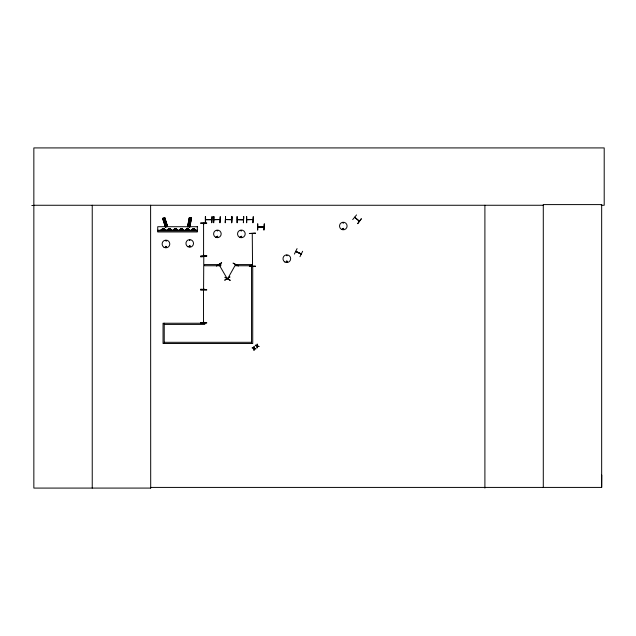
<?xml version="1.0" encoding="UTF-8"?>
<svg xmlns="http://www.w3.org/2000/svg" width="636" height="636" viewBox="0 0 636 636"><rect width="100%" height="100%" fill="white"/><g stroke="black" fill="none" stroke-linecap="round" stroke-linejoin="round"><path stroke-width="0.95" d="M601.227 205.261L604.2 205.261L604.2 147.918L33.851 147.918L33.851 488.082L150.7 488.082L150.621 487.415L601.664 487.415L601.751 475.116M227.616 278.807L235.4 264.902M203.584 223.967L203.584 223.292M203.822 223.308L203.83 223.952L203.56 223.379M203.536 289.229L203.576 288.593M203.52 290.286L203.536 322.667M203.846 322.635L203.814 322.102M166.282 240.909L165.726 240.591L166.171 241.036M166.362 246.927C165.63 245.44 165.455 247.96 166.274 246.999M166.489 246.959C165.145 244.709 165.718 249.066 166.433 246.545M189.393 240.257L190.013 240.09L189.464 240.408M189.194 246.116C190.577 248.358 189.957 243.986 189.218 246.545M216.82 236.576C217.838 238.691 218.156 235.113 216.916 236.457M216.995 236.624C217.695 238.222 217.957 235.344 217.027 236.727M217.727 230.733L217.067 230.82L217.679 230.653M240.782 236.727C242.308 234.764 241.688 238.85 240.837 236.584M240.957 236.727C242.737 236.004 240.313 237.451 241.457 237.077M286.264 261.38C287.281 263.495 287.591 259.925 286.359 261.261M287.226 261.642C286.494 260.156 286.327 262.676 287.146 261.714M343.011 222.95C344.116 221.845 342.804 224.063 343.225 222.576M342.717 228.865C344.243 226.901 343.623 230.987 342.772 228.721M187.517 226.662L189.258 217.679L191.547 218.108L189.806 227.092M187.692 226.694L189.401 217.703M187.779 226.71L189.552 217.735M187.906 226.734L189.647 217.75M188.057 226.766L189.806 217.782M188.208 226.798L189.902 217.806M190.856 217.981L189.17 226.973L191.007 218.005M189.385 227.012L191.166 218.037L189.52 227.036M189.679 227.068L191.388 218.076M354.578 217.345L359.221 221.272M203.83 223.84L203.822 223.419M203.544 288.72L203.822 289.253M252.269 233.65L252.54 265.943M252.269 265.522L252.277 265.991M219.348 264.632L219.237 264.385M165.646 246.633L165.781 247.134M189.377 246.164C191.039 245.361 188.884 247.619 189.631 245.901M294.396 254.082L297.068 248.62M299.969 256.713L302.641 251.26M205.651 219.555L211.732 219.555M213.839 219.555L219.921 219.555M225.573 219.555L231.655 219.555M237.308 219.555L243.326 219.77M246.848 219.555L252.929 219.555L246.911 219.77M257.858 226.829L263.94 227.036L257.922 227.036M230.16 280.261L224.882 277.24L230.137 280.301M238.373 266.023L233.038 263.113L236.107 264.743M189.981 246.514L189.981 245.997M286.598 255.306L286.995 255.823L286.677 255.275M352.71 219.611L356.55 214.896M361.296 218.824L357.655 223.697L361.264 218.8M211.693 219.81L205.651 219.77M225.637 219.555L231.591 219.77M203.576 255.227L203.536 255.799L203.814 255.243M252.516 266.007L252.54 265.522M343.559 229.119C341.802 229.254 344.402 227.752 343.408 229.262M295.82 251.276L301.313 253.875M229.866 277.034L224.675 280.206L229.842 277.002M301.138 254.05L295.724 251.466M354.713 217.186L359.348 221.018M164.827 217.703L164.144 217.917L166.958 226.623M163.086 219.444L165.018 218.816M163.317 220.151L165.249 219.523M163.659 221.209L165.591 220.589M163.961 222.155L165.893 221.527M164.303 223.212L166.234 222.592M219.126 264.759L227.131 278.584M162.442 229.421L164.016 229.23L162.442 229.222M168.516 229.421L170.098 229.23L168.516 229.222M174.598 229.421L176.172 229.23L174.598 229.222M180.68 229.421L182.254 229.23L180.68 229.222M186.753 229.421L188.328 229.23L186.753 229.222M192.835 229.421L194.409 229.23L192.835 229.222M200.642 222.974L206.724 222.966M200.65 223.228L206.724 223.188M255.441 233.197L249.368 233.547M249.368 233.46L255.441 233.166M200.65 256.729L206.724 256.364L200.65 256.745M249.368 266.087L255.449 266.134M249.368 266.397L255.449 266.357M203.576 288.657L203.584 289.205L203.822 288.72M200.65 289.332L206.732 289.587L200.65 289.285M200.65 290.175L206.724 290.096M206.724 322.762L200.65 322.722M200.65 323.032L206.732 322.993M31.8 205.5L33.851 205.492M33.851 205.261L543.287 205.261M205.317 216.622L205.341 222.703M236.974 216.622L236.997 222.703M246.514 216.622L246.537 222.703M213.903 219.77L219.833 219.531M237.371 219.77L243.389 219.833M219.921 222.703L220.255 216.622L220 222.703M252.929 222.703L253.263 216.622L252.969 222.703M257.858 223.896L257.779 229.97M259.202 227.012L262.692 227.012M161.091 229.421L165.288 229.421M167.165 229.421L171.37 229.421M173.246 229.421L177.444 229.421M179.32 229.421L183.526 229.421M185.402 229.421L189.608 229.421M191.476 229.421L195.681 229.421M161.091 229.62L165.288 229.62M167.165 229.62L171.37 229.62M173.246 229.62L177.444 229.62M179.32 229.62L183.526 229.62M185.402 229.62L189.608 229.62M191.476 229.62L195.681 229.62M157.728 230.24L197.319 230.24M157.728 230.86L197.319 230.86M164.231 324.408L204.752 324.408L204.752 323.231L163.047 323.231L163.047 343.488L252.731 343.488L252.731 266.842L251.546 266.842L251.546 343.488M164.231 342.303L251.546 342.303M189.194 218.8L191.182 219.181M189.051 219.531L191.039 219.913M188.836 220.628L190.832 221.01M188.654 221.598L190.641 221.98M188.439 222.687L190.426 223.077M301.082 254.066L295.788 251.57M203.79 256.785L203.584 289.205M241.076 230.9L241.6 230.494L241.155 230.948M164.78 217.719L167.634 226.408M167.483 226.456L164.692 217.743L162.593 218.426L165.416 227.131M164.517 217.798L167.34 226.503M164.398 217.838L167.26 226.527M164.279 217.878L167.125 226.575M163.229 218.228L166.083 226.917M163.142 218.251L165.932 226.965M162.983 218.307L165.781 227.012M162.903 218.331L165.662 227.052M162.744 218.379L165.575 227.084M203.576 322.086L203.584 322.635M601.664 487.415L601.664 204.601L543.287 204.601L543.287 487.415M484.902 205.261L484.902 488.082M257.548 223.896L257.548 229.97M246.768 216.622L246.768 222.703M237.228 216.622L237.228 222.703M231.695 216.622L231.735 222.703M213.76 216.622L213.799 222.703M205.563 216.622L205.563 222.703M203.584 223.355L203.584 255.775M194.449 228.904L194.449 229.922M192.78 228.904L192.78 229.922M188.375 228.904L188.375 229.922M188.328 229.167L188.328 229.683M186.706 228.904L186.706 229.922M182.294 228.904L182.294 229.922M182.254 229.167L182.254 229.683M180.624 228.904L180.624 229.922M176.212 228.904L176.212 229.922M176.172 229.167L176.172 229.683M174.598 229.167L174.598 229.675M174.55 228.904L174.55 229.922M170.138 228.904L170.138 229.922M168.516 229.167L168.516 229.675M168.468 228.904L168.468 229.922M164.231 323.231L164.231 343.488M164.056 228.904L164.056 229.922M162.442 229.167L162.442 229.675M162.395 228.904L162.395 229.922M150.613 205.261L150.7 488.082M92.236 205.261L92.236 488.082M189.099 222.25C189.774 223.928 190.347 220.946 189.099 222.25M164.66 222.274C165.296 223.967 165.932 220.994 164.66 222.274M252.46 347.59L252.071 347.892L253.836 348.56L254.003 350.452L254.217 348.671L256.006 348.91L254.217 348.234L254.05 346.366L253.836 348.123L252.46 347.59M255.585 345.189L255.195 345.483L256.96 346.151L257.127 348.051L257.341 346.262L259.138 346.509L257.341 345.833L257.175 343.965L256.96 345.722L255.585 345.189M221.63 262.779L216.455 265.967L221.622 262.763M206.724 255.815L200.65 256.197L206.724 255.815M212.066 216.622L211.772 222.703L212.066 216.622M213.839 216.622L213.505 222.703L213.823 216.622M225.573 216.622L225.239 222.703L225.573 216.622M231.989 216.622L231.655 222.703L231.989 216.622M243.723 216.622L243.389 222.703L243.723 216.622M264.274 223.896L263.94 229.97L264.274 223.896M197.319 226.718L157.728 226.718L157.728 231.965L197.319 231.965L197.319 226.718M164.231 228.904L162.22 228.904L162.22 229.922L164.231 229.922L164.231 228.904M170.305 228.904L168.302 228.904L168.302 229.922L170.305 229.922L170.305 228.904M176.387 228.904L174.383 228.904L174.383 229.922L176.387 229.922L176.387 228.904M182.46 228.904L180.457 228.904L180.457 229.922L182.46 229.922L182.46 228.904M188.542 228.904L186.539 228.904L186.539 229.922L188.542 229.922L188.542 228.904M194.616 228.904L192.613 228.904L192.613 229.922L194.616 229.922L194.616 228.904M220.779 264.584L204.569 264.584L204.569 265.761L220.779 265.761L220.779 264.584M251.848 264.584L235.638 264.584L235.638 265.761L251.848 265.761L251.848 264.584M284.904 262.024A3.848 3.848 0 0 0 290.676 258.693A3.848 3.848 0 0 0 284.904 255.362A3.848 3.848 0 0 0 284.904 262.024M341.405 229.31A3.8 3.8 0 0 0 347.105 226.026A3.8 3.8 0 0 0 341.405 222.735A3.8 3.8 0 0 0 341.405 229.31M215.493 237.172A3.8 3.8 0 0 0 221.193 233.889A3.8 3.8 0 0 0 215.493 230.598A3.8 3.8 0 0 0 215.493 237.172M239.446 237.212A3.848 3.848 0 0 0 245.21 233.889A3.848 3.848 0 0 0 239.446 230.558A3.848 3.848 0 0 0 239.446 237.212M187.827 246.696A3.792 3.792 0 0 0 193.519 243.413A3.792 3.792 0 0 0 187.827 240.13A3.792 3.792 0 0 0 187.827 246.696M164.04 247.309A3.848 3.848 0 0 0 169.804 243.978A3.848 3.848 0 0 0 164.04 240.647A3.848 3.848 0 0 0 164.04 247.309"/></g></svg>
